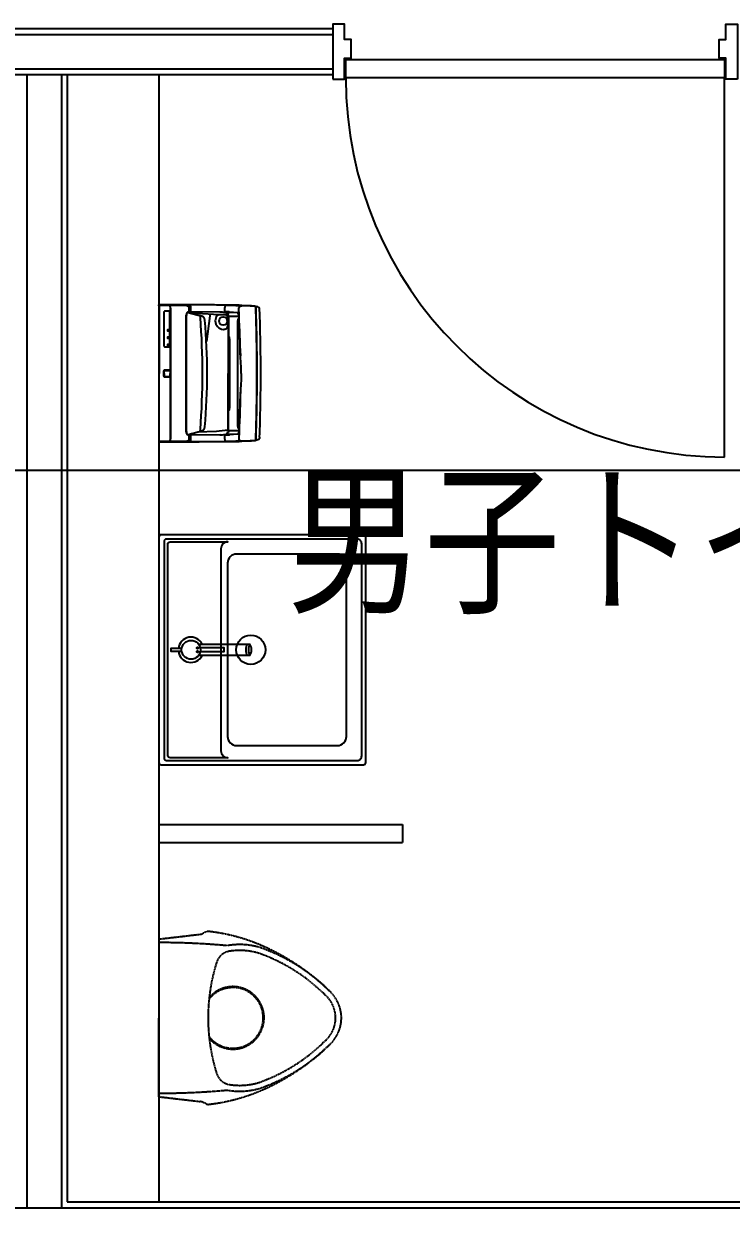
# Model space of a CAD drawing. Header units: millimetres. Extents: x 0 to 84100, y 0 to 59400.
# Drawn here: x 23121 to 24659, y 29155 to 31765 of the extents above; entities that cross this region are included whole.
import ezdxf
from ezdxf.enums import TextEntityAlignment as Align

# ---------------------------------------------------------------- set-up
doc = ezdxf.new("R2010")
doc.units = ezdxf.units.MM
doc.header["$LTSCALE"] = 0.2
doc.linetypes.add('HIDDEN', pattern=[9.525, 6.35, -3.175])
doc.layers.get('Defpoints').update_dxf_attribs({"color": 5})
for name, color, linetype in [('A_什器', 9, 'HIDDEN'), ('A_室名', 8, 'Continuous'), ('A_建築', 8, 'Continuous')]:
    doc.layers.add(name, color=color, linetype=linetype)
doc.styles.get("Standard").update_dxf_attribs({"font": 'simplex.shx', "width": 0.8, "bigfont": 'extfont2.shx'})

# ---------------------------------------------------------------- blocks, each defined once
blk = doc.blocks.new('INS-G5IE6')
at = {"color": 0}
for p, q in [((-95.5, 186.9), (-102.5, 183.6)), ((-196, 171.6), (-198.5, 171.3)), ((-198.5, 171.3), (-198.5, 0)), ((-196, 171.6), (-108.9, 181.7)), ((-198.5, -171.3), (-198.5, 0)), ((-196, -171.6), (-198.5, -171.3)), ((-196, -171.6), (-108.9, -181.7)), ((-95.5, -186.9), (-102.5, -183.6))]:
    blk.add_line(p, q, dxfattribs=at)
for centre, radius, start, end in [((-111.3, 201.8), 20.2, 276.6208, 295.641), ((-91.2, 177.8), 10.1, 83.6168, 115.641), ((-134.8, -211.8), 402.1, 65.2161, 83.6168), ((-199.9, -1493.3), 1657, 84.7996, 89.9529), ((-22.6, 2.8), 156.5, 73.2845, 99.9664), ((-39.3, 109.9), 35.4, 98.8438, 162.6558), ((-22.6, 2.8), 143.8, 73.2845, 98.8438), ((-110.8, -226.3), 389, 45.157, 70.6404), ((-110.8, -226.3), 401.6, 45.157, 70.6404), ((-178, -305.3), 505.2, 45.7064, 65.2161), ((312.7, 0), 404.1, 162.6558, 180), ((-37.4, 0), 65.9, 217.9237, 142.0763), ((-37.4, 0), 67.9, 220.6222, 139.3778), ((119.9, 0), 78.6, 0, 45.7064), ((119.9, 0), 66, 0, 48.6236), ((312.7, 0), 404.1, 180, 197.3442), ((119.9, 0), 66, 311.3764, 0), ((119.9, 0), 78.6, 314.2936, 0), ((-110.8, 226.3), 389, 289.3596, 314.843), ((-110.8, 226.3), 401.6, 289.3596, 314.843), ((-178, 305.3), 505.2, 294.7839, 314.2936), ((-39.3, -109.9), 35.4, 197.3442, 261.1562), ((-134.8, 211.8), 402.1, 276.3832, 294.7839), ((-22.6, -2.8), 156.5, 260.0336, 286.7155), ((-22.6, -2.8), 143.8, 261.1562, 286.7155), ((-199.9, 1493.3), 1657, 270.0471, 275.2004), ((-111.3, -201.8), 20.2, 64.359, 83.3792), ((-91.2, -177.8), 10.1, 244.359, 276.3832)]:
    blk.add_arc(centre, radius, start, end, dxfattribs=at)

msp = doc.modelspace()

# ---------------------------------------------------------------- linework, layer by layer
at = {"layer": 'A_什器'}
for points in [[(23414.32, 31652.51), (23414.32, 29205)], [(23414.32, 30025.29), (23944.32, 30025.29), (23944.32, 29985.29), (23414.32, 29985.29)]]:
    msp.add_lwpolyline(points, dxfattribs=at)
at = {"layer": 'A_什器', "linetype": 'Continuous', "lineweight": -3}
for points in [[(23414.82, 31155.5, 0.4075186), (23414.32, 31155)], [(23617, 30859.16, -0.0993384), (23613.37, 30858.24, 0.0404198), (23588.82, 30857.03), (23414.82, 30855.51), (23414.97, 30858.03), (23414.96, 31005.51), (23414.95, 31147.74), (23414.94, 31149.4), (23414.94, 31150.14), (23414.92, 31150.77), (23414.91, 31151.29), (23414.9, 31151.74), (23414.89, 31152.13), (23414.87, 31152.45), (23414.86, 31152.68), (23414.85, 31152.84), (23414.84, 31152.93), (23414.83, 31152.97), (23414.82, 31152.98), (23414.82, 31155.5), (23414.71, 31155.49), (23414.61, 31155.46), (23414.51, 31155.4), (23414.43, 31155.32), (23414.37, 31155.22), (23414.33, 31155.11), (23414.32, 31155), (23414.32, 30856.01, 0.4075186), (23414.82, 30855.51)], [(23414.97, 31152.98, 0.4655447), (23414.32, 31152.48)], [(23464.63, 31153.73), (23414.9, 31154.2, 0.4295239), (23414.33, 31153.77)], [(23617, 31151.85, 0.0993384), (23613.37, 31152.77, -0.0404198), (23588.82, 31153.98), (23414.82, 31155.5), (23414.97, 31152.98), (23414.96, 31005.51)], [(23427.6, 31141.09, 0.419858), (23425.78, 31139.2)], [(23438.37, 31139.2, 0.419858), (23436.55, 31141.09), (23427.6, 31141.09)], [(23475.14, 31152.83, -0.4359368), (23479.85, 31146.95), (23479.85, 31138.99, 0.3410558), (23480.85, 31137.4)], [(23483.95, 31140.89), (23483.93, 31148.1, 0.1977585), (23482.48, 31152.81, 0.1901388), (23477.85, 31154.31), (23477.09, 31154.04, -0.1546601), (23481.39, 31152.92)], [(23623.85, 31151.66, 0.0003277), (23539.64, 31154), (23479.71, 31154.39), (23477.78, 31154.3)], [(23479.43, 31138.62, 0.0851612), (23480.09, 31138.7)], [(23483.3, 31147.94, 0.2370747), (23481.36, 31152.95)], [(23483.16, 31138.73), (23483.2, 31140.58, -0.0568477), (23483.29, 31141.45), (23483.94, 31140.9, -0.2162761), (23483.17, 31139.35)], [(23483.16, 31138.84, 0.3648558), (23485.01, 31136.46)], [(23558.4, 31138.1, 0.024327), (23546.81, 31138.56)], [(23587.19, 31136.37, 0.2196687), (23586.39, 31137.21), (23567.78, 31138), (23558.4, 31138.1, -0.2149107), (23557.6, 31139.57), (23557.65, 31148.58)], [(23588.01, 31131.84, 0.0544231), (23587.13, 31136.56, 0.2075373), (23586.34, 31137.56), (23567.42, 31138.52), (23567.46, 31139.28), (23557.6, 31139.73)], [(23562.96, 31153.36, 0.4724394), (23557.68, 31148.92)], [(23559.29, 31139.59, 0.2209884), (23559.96, 31138.06)], [(23565.32, 31129.22, 0.1818669), (23559.94, 31138.08)], [(23566.16, 31129.24, 0.2326389), (23561.88, 31138.06, -0.2218084), (23561.19, 31139.6)], [(23567.42, 31138.52, 0.2938893), (23567.78, 31138)], [(23593.55, 31005.43, 0.0117152), (23591.58, 31048.51, 0.0066689), (23588.23, 31145.98, -0.4538028), (23594.13, 31152.5)], [(23633.63, 31144.21, 0.4004723), (23627.54, 31150.65), (23625, 31150.9)], [(23625.19, 30863.49, 0.0078915), (23627.76, 31005.51, 0.0078915), (23625.19, 31147.52)], [(23628.27, 31005.51, 0.0075738), (23625.75, 31147.13)], [(23636.05, 31005.51, 0.0078014), (23633.63, 31144.21)], [(23503.12, 30879.34, 0.155517), (23512.38, 30884.49, 0.1398473), (23514.35, 30889.74, 0.0199696), (23519.79, 31005.51, 0.0199696), (23514.35, 31121.28, 0.1398473), (23512.38, 31126.53, 0.155517), (23503.12, 31131.68)], [(23509.61, 31005.66, 0.0154253), (23504.8, 31127.53)], [(23526.07, 31134.22, 0.1209732), (23525.19, 31131.04), (23517.66, 31074.7)], [(23540.69, 31130.89, 0.1711114), (23537.17, 31119.73, 0.3828488), (23554.26, 31101.44, 0.1102793), (23561.64, 31103.46, 0.2784123), (23564.48, 31109.84), (23564.55, 31127.95, 0.3643425), (23557.81, 31132.95, 0.055026), (23545.46, 31133.06, 0.2123961), (23540.69, 31130.89)], [(23588.12, 31129.15, 0.0195968), (23565.32, 31129.22, 0.3287579), (23564.53, 31128.19)], [(23588.02, 31131.93, 0.0025041), (23591.66, 31043.81)], [(23425.78, 31065.1, 0.419858), (23427.6, 31063.22)], [(23427.6, 31063.21), (23436.55, 31063.22, 0.419858), (23438.37, 31065.1)], [(23426.83, 31012.81, 0.414403), (23425.02, 31011), (23425.02, 31000.01, 0.414403), (23426.83, 30998.2)], [(23426.83, 31012.66, 0.4170885), (23425.17, 31010.99)], [(23438.01, 31012.51), (23426.83, 31012.51, 0.4144407), (23425.32, 31011), (23425.32, 31000.01, 0.4144407), (23426.83, 30998.5), (23426.83, 30999.04)], [(23439.41, 31011, 0.4149199), (23438.01, 31012.4), (23426.83, 31012.4, 0.4149199), (23425.43, 31011)], [(23425.87, 31005.5), (23425.87, 31011, -0.4290383), (23426.88, 31011.96), (23437.97, 31011.96, -0.4290383), (23438.98, 31011), (23438.98, 31005.51)], [(23438.01, 30998.2), (23426.83, 30998.2), (23426.83, 30998.35), (23438.01, 30998.35), (23438.01, 30998.2, 0.414403), (23439.82, 31000.01), (23439.82, 31011, 0.414403), (23438.01, 31012.81), (23438.01, 31012.66), (23426.83, 31012.66), (23426.83, 31012.81), (23438.01, 31012.81)], [(23439.67, 31010.99, 0.4170885), (23438.01, 31012.66)], [(23438.01, 30999.04), (23438.01, 30998.5, 0.4144407), (23439.52, 31000.01), (23439.52, 31011, 0.4144407), (23438.01, 31012.51), (23438.01, 31011.96)], [(23425.17, 31000.02, 0.4170885), (23426.83, 30998.35)], [(23425.43, 31000.01, 0.4149199), (23426.83, 30998.61), (23438.01, 30998.61, 0.4149199), (23439.41, 31000.01)], [(23425.87, 31005.51), (23425.87, 31000.01, 0.4290383), (23426.88, 30999.05), (23437.97, 30999.05, 0.4290383), (23438.98, 31000.01), (23438.98, 31005.5)], [(23438.01, 30998.35, 0.4170885), (23439.67, 31000.02)], [(23504.8, 30883.48, 0.0154253), (23509.61, 31005.36)], [(23593.55, 31005.59, -0.0117152), (23591.58, 30962.51, -0.0066689), (23588.23, 30865.03, 0.4538028), (23594.13, 30858.52)], [(23625.75, 30863.88, 0.0075738), (23628.27, 31005.51)], [(23633.63, 30866.8, 0.0078014), (23636.05, 31005.51)], [(23591.66, 30967.2, 0.0025041), (23588.02, 30879.08)], [(23559.94, 30872.93, 0.1818669), (23565.32, 30881.79, -0.26029), (23564.65, 30882.43, -0.0216317), (23539.59, 30879.48), (23498.33, 30877.83)], [(23588.01, 30879.18, -0.0544231), (23587.13, 30874.45, -0.2075373), (23586.34, 30873.45), (23567.42, 30872.49), (23567.46, 30871.74), (23557.6, 30871.29)], [(23566.16, 30881.78, -0.2326389), (23561.88, 30872.95, 0.2218084), (23561.19, 30871.42)], [(23565.32, 30881.79, 0.0195968), (23588.12, 30881.86)], [(23414.32, 30858.53, 0.4655447), (23414.97, 30858.03)], [(23414.33, 30857.25, 0.4295239), (23414.9, 30856.81), (23464.63, 30857.29)], [(23418.32, 30857.36, 0.4707781), (23418.62, 30856.99)], [(23418.63, 30856.99), (23419.52, 30856.99, 0.4707781), (23419.82, 30857.36)], [(23421.82, 30857.39, 0.4707781), (23422.12, 30857.02)], [(23422.13, 30857.02), (23423.02, 30857.02, 0.4707781), (23423.32, 30857.39)], [(23480.85, 30873.62, 0.3410558), (23479.85, 30872.03), (23479.85, 30864.06, -0.4359368), (23475.14, 30858.19)], [(23481.39, 30858.09, -0.1546601), (23477.09, 30856.97), (23477.85, 30856.7, 0.1901388), (23482.48, 30858.2, 0.1977585), (23483.93, 30862.91), (23483.95, 30870.12)], [(23623.85, 30859.36, -0.0003277), (23539.64, 30857.01), (23479.71, 30856.63), (23477.78, 30856.71)], [(23480.09, 30872.31, 0.0851612), (23479.43, 30872.39)], [(23481.36, 30858.07, 0.2370747), (23483.3, 30863.08)], [(23485.01, 30874.56, 0.3648558), (23483.16, 30872.17)], [(23483.16, 30872.28), (23483.2, 30870.44, 0.0568477), (23483.29, 30869.56), (23483.3, 30863.08)], [(23483.29, 30869.56), (23483.94, 30870.12, 0.2162761), (23483.17, 30871.67)], [(23546.81, 30872.45, 0.024327), (23558.4, 30872.92)], [(23557.65, 30862.43), (23557.6, 30871.44, -0.2149107), (23558.4, 30872.92), (23567.78, 30873.01, 0.2938893), (23567.42, 30872.49)], [(23557.68, 30862.09, 0.4724394), (23562.96, 30857.65)], [(23559.96, 30872.95, 0.2209884), (23559.29, 30871.43)], [(23587.19, 30874.65, -0.2196687), (23586.39, 30873.8), (23567.78, 30873.01)], [(23633.63, 30866.8, -0.4004723), (23627.54, 30860.37), (23625, 30860.11)]]:
    msp.add_lwpolyline(points, format="xyb", dxfattribs=at)
for points in [[(23414.32, 31154.1), (23414.33, 31154.2), (23414.36, 31154.3), (23414.39, 31154.36), (23414.44, 31154.42), (23414.49, 31154.47), (23414.56, 31154.52), (23414.64, 31154.56), (23414.72, 31154.58), (23414.82, 31154.59)], [(23414.32, 31152.48), (23414.33, 31152.6), (23414.37, 31152.7), (23414.43, 31152.8), (23414.51, 31152.88), (23414.61, 31152.94), (23414.71, 31152.97), (23414.82, 31152.98)], [(23414.32, 31146.81), (23414.33, 31146.85), (23414.37, 31146.89), (23414.44, 31146.92), (23414.52, 31146.94), (23414.62, 31146.96), (23414.73, 31146.97), (23414.84, 31146.98), (23414.96, 31146.97)], [(23414.42, 31154.4), (23414.37, 31154.31), (23414.33, 31154.21)], [(23464.57, 31153.74), (23461.56, 31153), (23414.95, 31153.24)], [(23475.5, 31152.76), (23414.97, 31152.98)], [(23425.78, 31065.1), (23425.78, 31139.17)], [(23434.82, 31155.5), (23535.34, 31155.5)], [(23438.37, 31065.1), (23438.37, 31139.17)], [(23439.82, 31005.51), (23439.76, 31147.35), (23439.82, 31005.51)], [(23477.73, 31138.78), (23479.48, 31138.62)], [(23478.15, 31137.9), (23483.53, 31136.85), (23502.92, 31131.74)], [(23547.67, 31138.54), (23483.17, 31139.35), (23479.77, 31138.63)], [(23483.29, 31141.45), (23483.3, 31147.93)], [(23473.79, 30878.91), (23473.67, 31005.51), (23473.79, 31132.11)], [(23474.19, 30878.95), (23474.19, 31132.07), (23473.79, 31132.16)], [(23545.46, 31133.06), (23485.01, 31136.69)], [(23565.32, 31129.27), (23565.3, 31005.53)], [(23566.16, 31129.31), (23566.16, 31083.4)], [(23586.04, 30890.09), (23586.04, 31005.51), (23586.04, 31120.93)], [(23588.33, 31123.51), (23586.67, 31123.51)], [(23565.73, 30931.29), (23565.73, 31079.72)], [(23568.56, 30931.28), (23568.56, 31005.51), (23568.56, 31079.74)], [(23425.02, 31011), (23425.17, 31011)], [(23425.17, 31000.01), (23425.17, 31011)], [(23425.32, 31011), (23425.87, 31011)], [(23425.43, 31000.01), (23425.43, 31011)], [(23426.83, 31012.51), (23426.83, 31011.96)], [(23439.52, 31011), (23438.98, 31011)], [(23439.41, 31000.01), (23439.41, 31011)], [(23439.82, 31011), (23439.67, 31011)], [(23439.67, 31000.01), (23439.67, 31011)], [(23425.02, 31000.01), (23425.17, 31000.01)], [(23425.32, 31000.01), (23425.87, 31000.01)], [(23425.86, 31000.01), (23425.87, 31005.51)], [(23426.83, 30998.5), (23438.01, 30998.5)], [(23439.52, 31000.01), (23438.98, 31000.01)], [(23439.82, 31000.01), (23439.67, 31000.01)], [(23439.82, 31005.51), (23439.76, 30863.66), (23439.82, 31005.5)], [(23565.32, 30881.74), (23565.3, 31005.48)], [(23566.16, 30881.71), (23566.16, 30927.62)], [(23474.19, 30880.74), (23473.79, 30880.54)], [(23478.15, 30873.11), (23483.53, 30874.17), (23502.92, 30879.28)], [(23588.33, 30887.51), (23586.67, 30887.51)], [(23464.57, 30857.28), (23461.56, 30858.02), (23414.95, 30857.78)], [(23475.5, 30858.26), (23414.97, 30858.03)], [(23418.32, 30857.36), (23419.82, 30857.37)], [(23421.82, 30857.38), (23423.32, 30857.4)], [(23477.73, 30872.23), (23479.48, 30872.4)], [(23547.67, 30872.47), (23483.17, 30871.67), (23479.77, 30872.38)]]:
    msp.add_lwpolyline(points, dxfattribs=at)
for points in [[(23435.32, 31098.51), (23435.32, 31100.51), (23433.32, 31100.51), (23433.32, 31098.51)], [(23435.32, 31082.51), (23435.32, 31084.51), (23433.32, 31084.51), (23433.32, 31082.51)], [(23435.32, 31066.51), (23435.32, 31068.51), (23433.32, 31068.51), (23433.32, 31066.51)]]:
    msp.add_lwpolyline(points, close=True, dxfattribs=at)
at = {"layer": 'A_什器', "linetype": 'Continuous'}
for points in [[(23414.32, 30650.06), (23414.32, 30160.06, 0.4142136), (23419.32, 30155.06), (23859.32, 30155.06, 0.4142136), (23864.32, 30160.06), (23864.32, 30650.06, 0.4142136), (23859.32, 30655.06), (23419.32, 30655.06, 0.4142136)], [(23425.82, 30640.66), (23425.82, 30169.46, 0.4142136), (23430.82, 30164.46), (23845.62, 30164.46, 0.4142136), (23855.62, 30174.46), (23855.62, 30635.66, 0.4142136), (23845.62, 30645.66), (23430.82, 30645.66, 0.4142136)], [(23433.82, 30175.52), (23433.82, 30634.61, -0.4142136), (23438.82, 30639.61), (23564.32, 30639.61, 0.4142136), (23549.32, 30624.61), (23549.32, 30185.52, 0.4142136), (23564.32, 30170.52), (23438.82, 30170.52, -0.4142136)], [(23583.68, 30613.19, 0.4142136), (23563.68, 30593.19), (23563.68, 30216.94, 0.4142136), (23583.68, 30196.94), (23802.46, 30196.94, 0.4142136), (23822.46, 30216.94), (23822.46, 30593.19, 0.4142136), (23802.46, 30613.19)]]:
    msp.add_lwpolyline(points, format="xyb", close=True, dxfattribs=at)
msp.add_lwpolyline([(23464.04, 30408.06), (23440.14, 30408.06), (23440.14, 30402.06), (23464.04, 30402.06)], dxfattribs=at)
for points in [[(23508.82, 30417.56, 0.744708), (23456.98, 30408.06)], [(23500.57, 30417.56), (23612.45, 30417.56, 0.2706568), (23612.45, 30392.56), (23500.57, 30392.56)], [(23504.43, 30401.06), (23556.12, 30401.06, 0.0501256), (23556.12, 30409.06), (23504.43, 30409.06)], [(23606.61, 30417.56, 0.2706568), (23606.61, 30392.56)], [(23612.45, 30392.56, 0.2706568), (23612.45, 30417.56)], [(23456.98, 30402.06, 0.744708), (23508.82, 30392.56)]]:
    msp.add_lwpolyline(points, format="xyb", dxfattribs=at)
at = {"layer": 'A_什器', "linetype": 'Continuous', "lineweight": -3}
msp.add_circle((23554.32, 31119.51), 8.88, dxfattribs=at)
at = {"layer": 'A_什器', "linetype": 'Continuous'}
for centre, radius in [((23614.32, 30405.06), 31.75), ((23484.32, 30405.06), 20.5), ((23498.32, 30409.06), 1.7), ((23498.32, 30401.06), 1.7)]:
    msp.add_circle(centre, radius, dxfattribs=at)
at = {"layer": 'A_什器', "linetype": 'Continuous', "lineweight": -3}
for centre, major_axis, ratio, start_param, end_param in [((23437.51, 31147.31), (0.02, 5.59), 0.4038952, 4.6771579, 6.2831853), ((23477.6, 31132.1), (0.01, 6.69), 0.5694296, 6.1662714, 7.8539637), ((23478.07, 31131.99), (0.01, 5.91), 0.6564156, 6.0531264, 7.8805805), ((23623.85, 31147.1), (0.01, 4.55), 0.4182143, 4.7183639, 6.2831853), ((23623.85, 31147.1), (-0.01, -4.55), 0.2954572, 1.6633386, 3.1415915), ((23502.6, 31126.97), (-0.03, -4.81), 0.4612645, 1.6612144, 3.0346455), ((23586.66, 31120.93), (0.01, 2.58), 0.2395305, 0, 1.6131711), ((23567.14, 31079.72), (0, 5.78), 0.2448108, 4.7125707, 7.8600469), ((23567.14, 30931.29), (0, -5.78), 0.2448108, 4.7063237, 7.8537999), ((23477.6, 30878.92), (0.01, -6.69), 0.5694296, 4.7124069, 6.3812621), ((23478.07, 30879.03), (0.01, -5.91), 0.6564156, 4.6857901, 6.5132442), ((23502.6, 30884.04), (-0.03, 4.81), 0.4612645, 3.2485398, 4.6219709), ((23586.66, 30890.09), (0.01, -2.58), 0.2395305, 4.6700142, 6.2831853), ((23437.51, 30863.71), (0.02, -5.59), 0.4038952, 0, 1.6060274), ((23623.85, 30863.91), (0.01, -4.55), 0.4182143, 0, 1.5648214), ((23623.85, 30863.91), (-0.01, 4.55), 0.2954572, 3.1415915, 4.6198467)]:
    msp.add_ellipse(centre, major_axis=major_axis, ratio=ratio, start_param=start_param, end_param=end_param, dxfattribs=at)
at = {"layer": 'A_建築'}
for p, q in [((22788.52, 31755), (23792.8, 31755)), ((22788.52, 31655), (23792.8, 31655)), ((23214.8, 31655), (23214.8, 29205)), ((24644.8, 30824), (24644.8, 31648)), ((23214.8, 29205), (25734.8, 29205))]:
    msp.add_line(p, q, dxfattribs=at)
for points in [[(23792.8, 31645), (23817.8, 31645), (23817.8, 31691), (23832.8, 31691), (23832.8, 31731), (23817.8, 31731), (23817.8, 31765), (23792.8, 31765), (23792.8, 31645)], [(24672.8, 31645), (24647.8, 31645), (24647.8, 31691), (24632.8, 31691), (24632.8, 31731), (24647.8, 31731), (24647.8, 31765), (24672.8, 31765), (24672.8, 31645)]]:
    msp.add_lwpolyline(points, dxfattribs=at)
at = {"layer": 'A_建築', "linetype": 'Continuous'}
for points in [[(22788.52, 31742.5), (23792.8, 31742.5)], [(22788.52, 31667.5), (23792.8, 31667.5)], [(23127.3, 31655), (23127.3, 29192.5)], [(23202.3, 31655), (23202.3, 29192.5)], [(20664.8, 29192.5), (27864.8, 29192.5)]]:
    msp.add_lwpolyline(points, dxfattribs=at)
at = {"layer": 'A_建築'}
msp.add_lwpolyline([(24644.8, 31648), (23820.8, 31648), (23820.8, 31688), (24644.8, 31688)], close=True, dxfattribs=at)
msp.add_arc((24644.8, 31648), 824, 180, 270, dxfattribs=at)
at = {"layer": 'Defpoints'}
msp.add_lwpolyline([(28114.8, 30795), (18114.8, 30795), (18114.8, 24795), (28114.8, 24795)], close=True, dxfattribs=at)

# ---------------------------------------------------------------- block references
at = {"layer": 'A_什器'}
msp.add_blockref('INS-G5IE6', (23612.86, 29605.06), dxfattribs=at)

# ---------------------------------------------------------------- texts
at = {"layer": 'A_室名', "width": 0.9}
msp.add_text('男子トイレ', height=300, dxfattribs=at).set_placement((23693.64, 30783.23), align=Align.TOP_LEFT)

doc.saveas('drawing.dxf')
